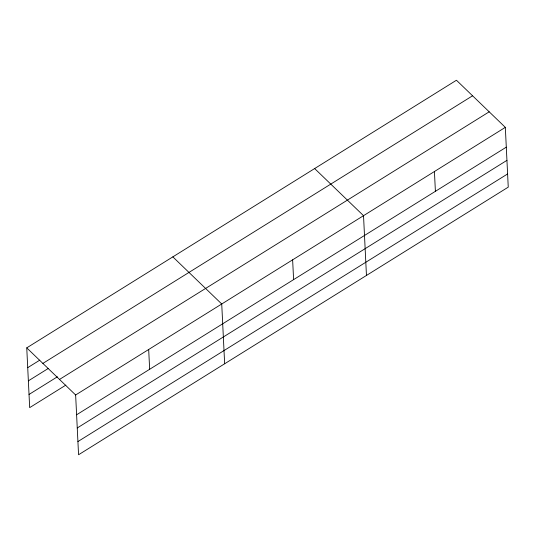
<?xml version="1.0" encoding="UTF-8"?>
<svg xmlns="http://www.w3.org/2000/svg" width="535" height="535" viewBox="0 0 535 535"><rect width="100%" height="100%" fill="white"/><g stroke="black" fill="none" stroke-linecap="round" stroke-linejoin="round"><path stroke-width="0.8" d="M26.75 347.864L456.442 80.243L505.328 127.363L508.25 187.136L78.558 454.757L75.636 394.984L26.75 347.864L29.672 407.637L65.845 385.113M27.72 367.659L39.777 360.155M42.88 363.412L472.572 95.792M28.362 380.853L48.224 368.488M29.03 394.449L57.399 376.78M59.505 379.435L489.197 111.815M75.636 394.984L505.328 127.363M76.605 414.779L506.297 147.158M77.247 427.973L506.939 160.353M77.916 441.562L507.608 173.942M314.64 168.558L363.526 215.679L366.455 275.451M172.845 256.874L221.731 303.994L224.653 363.767M434.427 171.521L435.396 191.316M292.632 259.836L293.601 279.631M148.683 349.489L149.653 369.284"/></g></svg>
